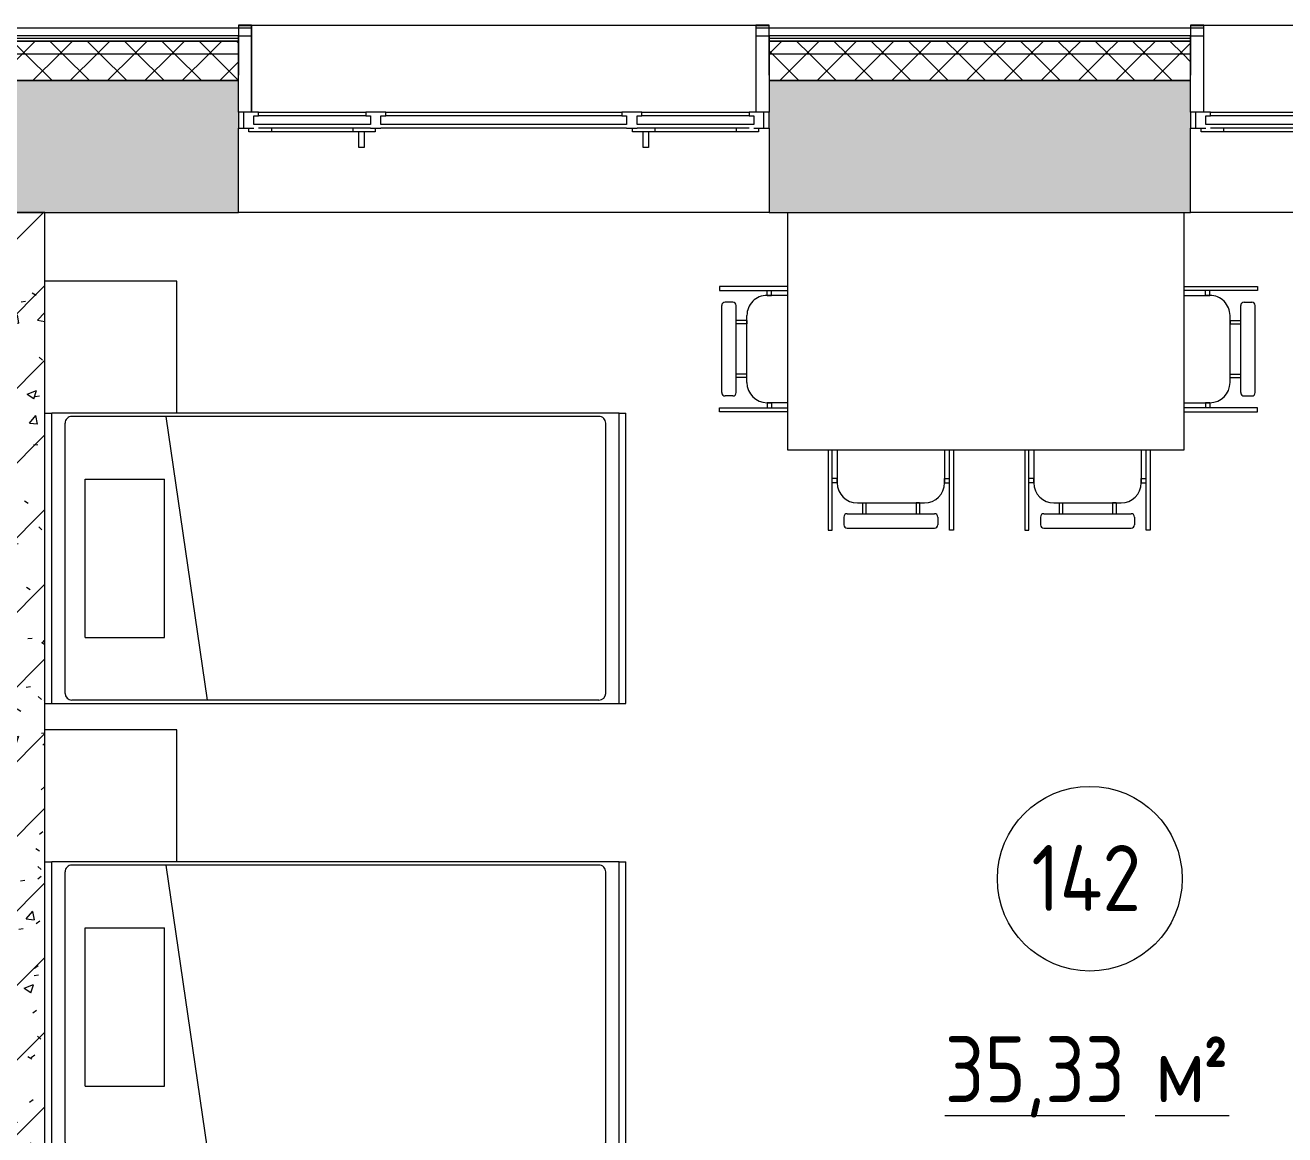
# Model space of a CAD drawing. Header units: millimetres. Extents: x -515342 to 330399, y -224905 to 507333.
# Drawn here: x -283898 to -279127, y -23688 to -19484 of the extents above; entities that cross this region are included whole.
import ezdxf

# ---------------------------------------------------------------- set-up
doc = ezdxf.new("R2010")
doc.units = ezdxf.units.MM
doc.layers.get('0').update_dxf_attribs({"lineweight": 0})
for name, color, linetype, lineweight in [('_ Окна', 7, 'Continuous', 0), ('Витраж', 7, 'Continuous', 0), ('Марки помещений', 7, 'Continuous', 0), ('Мебель', 7, 'Continuous', 0), ('Окна', 7, 'Continuous', 0), ('Стены внутренние', 7, 'Continuous', 0), ('Стены наружные', 7, 'Continuous', 0), ('Стены несущие', 7, 'Continuous', 0), ('Стены отделка', 7, 'Continuous', 0), ('Стены перегородки', 7, 'Continuous', 0), ('Стены штриховка', 7, 'Continuous', 0)]:
    doc.layers.add(name, color=color, linetype=linetype, lineweight=lineweight)
doc.styles.add('GOST Common_1', font='', dxfattribs={"width": 0.9, "height": 250})
doc.styles.add('GOST Common_2', font='', dxfattribs={"width": 0.9, "height": 250})
doc.styles.get('GOST Common_1').set_extended_font_data('GOST Common')
doc.styles.get('GOST Common_2').set_extended_font_data('GOST Common')
pattern_1 = [(45, (0, 0), (-70.71068, 70.71068), []), (135, (0, 0), (-70.71068, -70.71068), [])]

# ---------------------------------------------------------------- blocks, each defined once
blk = doc.blocks.new('Окно_ПВХ_3Створки_1Фрамуга-верх - АР_Окно_ОП_1820_h_х1970_3ст2фр-в-9696728-О_АР_П_1_0_000_План 1 этажа')
at = {"layer": '_ Окна'}
for p, q in [((-929, 130), (-1005, 130)), ((-1005, 130), (-1005, 70)), ((-985, 70), (-985, 130)), ((-947, 84), (-947, 116)), ((-947, 116), (-929, 116)), ((-929, 116), (-929, 130)), ((-523, 116), (-929, 116)), ((-447, 130), (-523, 130)), ((-523, 130), (-523, 116)), ((-523, 116), (-505, 116)), ((-505, 116), (-505, 84)), ((-465, 84), (-465, 116)), ((-465, 116), (-447, 116)), ((-447, 116), (-447, 130)), ((447, 116), (-447, 116)), ((523, 130), (447, 130)), ((447, 130), (447, 116)), ((447, 116), (465, 116)), ((465, 116), (465, 84)), ((505, 84), (505, 116)), ((505, 116), (523, 116)), ((523, 116), (523, 130)), ((929, 116), (523, 116)), ((929, 130), (929, 116)), ((1005, 130), (929, 130)), ((929, 116), (947, 116)), ((947, 116), (947, 84)), ((985, 70), (985, 130)), ((1005, 70), (1005, 130)), ((-1005, 70), (-947, 70)), ((-965, 56), (-965, 70)), ((-880, 56), (-965, 56)), ((-505, 84), (-947, 84)), ((-880, 70), (-880, 56)), ((-572, 70), (-572, 56)), ((-487, 56), (-572, 56)), ((-505, 70), (-465, 70)), ((-487, 70), (-487, 56)), ((465, 84), (-465, 84)), ((465, 70), (505, 70)), ((487, 56), (487, 70)), ((572, 56), (487, 56)), ((947, 84), (505, 84)), ((572, 70), (572, 56)), ((880, 70), (880, 56)), ((965, 56), (880, 56)), ((947, 70), (1005, 70)), ((965, 70), (965, 56))]:
    blk.add_line(p, q, dxfattribs=at)
at = {"layer": 'Окна'}
for p, q in [((-929, 130), (-523, 130)), ((-447, 130), (447, 130)), ((523, 130), (929, 130)), ((-505, 70), (-929, 70)), ((-572, 56), (-880, 56)), ((-548.5, -4), (-548.5, 56)), ((-528.5, 56), (-528.5, -4)), ((465, 70), (-465, 70)), ((929, 70), (505, 70)), ((528.5, -4), (528.5, 56)), ((548.5, 56), (548.5, -4)), ((880, 56), (572, 56)), ((-528.5, -4), (-548.5, -4)), ((548.5, -4), (528.5, -4))]:
    blk.add_line(p, q, dxfattribs=at)
blk = doc.blocks.new('Прямоугольный импост - АР_Откос_Металлический_50х330 Белый Левый-9898761-О_АР_П_1_0_000_План 1 этажа')
at = {"layer": 'Витраж'}
blk.add_line((8064.1, 16115), (9974.1, 16115), dxfattribs=at)
blk = doc.blocks.new('Прямоугольный импост - АР_Откос_Металлический_50х330 Белый Правый-9899492-О_АР_П_1_0_000_План 1 этажа')
at = {"layer": 'Витраж', "lineweight": 18}
for p, q in [((-50, -290), (-50, 40)), ((-50, 40), (0, 40)), ((-1, 39), (-49, 39)), ((-49, 39), (-49, -290)), ((-1, -150), (-1, 39)), ((0, 40), (0, -150)), ((0, -150), (-1, -150))]:
    blk.add_line(p, q, dxfattribs=at)
blk = doc.blocks.new('Прямоугольный импост - АР_Откос_Металлический_50х330 Белый Левый-9898760-О_АР_П_1_0_000_План 1 этажа')
at = {"layer": 'Витраж', "lineweight": 18}
for p, q in [((0, 40), (-50, 40)), ((-50, 40), (-50, -290)), ((-49, -290), (-49, 39)), ((-49, 39), (-1, 39)), ((-1, 39), (-1, -150)), ((0, -150), (0, 40)), ((-1, -150), (0, -150))]:
    blk.add_line(p, q, dxfattribs=at)
blk = doc.blocks.new('Прямоугольный импост - АР_Откос_Металлический_50х330 Коричневый Левый-9899774-О_АР_П_1_0_000_План 1 этажа')
at = {"layer": 'Витраж'}
blk.add_line((4449.2, 16115), (6359.2, 16115), dxfattribs=at)
blk = doc.blocks.new('Прямоугольный импост - АР_Откос_Металлический_50х330 Коричневый Правый-9899919-О_АР_П_1_0_000_План 1 этажа')
at = {"layer": 'Витраж', "lineweight": 18}
for p, q in [((-50, -290), (-50, 40)), ((-50, 40), (0, 40)), ((-1, 39), (-49, 39)), ((-49, 39), (-49, -290)), ((-1, -150), (-1, 39)), ((0, 40), (0, -150)), ((0, -150), (-1, -150))]:
    blk.add_line(p, q, dxfattribs=at)
blk = doc.blocks.new('СД_Люблино_Фасады_rvt-1-О_АР_П_1_0_000_План 1 этажа')
at = {"layer": 'Стены внутренние'}
h = blk.add_hatch(dxfattribs=at)
h.set_pattern_fill('FP_1', color=256, style=0, pattern_type=2)
h.set_pattern_definition([(45, (0, 0), (-224.5064, 224.5064), []), (45, (224.5, 0), (-224.5064, 224.5064), [396.875, -79.375, 3.353, -76.022])])
h.paths.add_polyline_path([(95008.7, 15405), (95268.9, 15405), (95268.9, 15905), (93672.7, 15905), (93672.7, 15405), (94120.4, 15405)])
h.paths.add_polyline_path([(101935, 15405), (101935, 15905), (97278.9, 15905), (97278.9, 15405), (101435, 15405)])
h.paths.add_polyline_path([(91662.7, 15405), (91662.7, 15905), (90062.5, 15905), (90062.5, 15405), (91455.3, 15405)])
h.paths.add_polyline_path([(88052.5, 15405), (88052.5, 15905), (86472.6, 15905), (86472.6, 15405), (87902, 15405)])
h.paths.add_polyline_path([(83460.2, 15405), (84462.6, 15405), (84462.6, 15905), (82935.3, 15905), (82935.3, 15405)])
h.paths.add_polyline_path([(80925.3, 15405), (80925.3, 15905), (79340.3, 15905), (79340.3, 15405), (80795.2, 15405)])
h.paths.add_polyline_path([(72144.8, 15405), (73729.7, 15405), (73729.7, 15905), (72144.8, 15905), (72144.8, 15520.8)])
h.paths.add_polyline_path([(70134.8, 15405), (70134.8, 15905), (68493.6, 15905), (68493.6, 15405), (69731.3, 15405)])
h.paths.add_polyline_path([(76353.4, 15405), (77330.3, 15405), (77330.3, 15905), (75739.7, 15905), (75739.7, 15405)])
h.paths.add_polyline_path([(60500.1, 15405), (62868.6, 15405), (62868.6, 15905), (60500.1, 15905), (60500.1, 15725)])
h.paths.add_polyline_path([(64878.6, 15405), (66483.6, 15405), (66483.6, 15905), (64878.6, 15905), (64878.6, 15520.8)])
h.paths.add_polyline_path([(58090.1, 15405), (58090.1, 15905), (56894.2, 15905), (56894.2, 15405), (57698.2, 15405)])
h.paths.add_polyline_path([(51650.9, 15405), (54484.2, 15405), (54484.2, 15905), (51650.9, 15905)])
h.paths.add_polyline_path([(49990.9, 15405), (49990.9, 15905), (47243.8, 15905), (47243.8, 15405), (49703, 15405)])
h.paths.add_polyline_path([(40819.6, 15405), (41213.8, 15405), (41213.8, 15905), (38819.5, 15905), (38819.5, 15405), (39931.2, 15405)])
h.paths.add_polyline_path([(44833.8, 15405), (44833.8, 15905), (43623.8, 15905), (43623.8, 15405), (44430.3, 15405)])
h.paths.add_polyline_path([(36809.5, 15405), (36809.5, 15905), (35219.5, 15905), (35219.5, 15405), (36406, 15405)])
h.paths.add_polyline_path([(29609.5, 15405), (29609.5, 15905), (28023.1, 15905), (28023.1, 15405), (29271.1, 15405)])
h.paths.add_polyline_path([(31619.5, 15405), (33209.5, 15405), (33209.5, 15905), (31619.5, 15905), (31619.5, 15520.8)])
h.paths.add_polyline_path([(17210.3, 15405), (18800.9, 15405), (18800.9, 15905), (17210.3, 15905), (17210.3, 15725)])
h.paths.add_polyline_path([(20810.9, 15405), (22415.8, 15405), (22415.8, 15905), (20810.9, 15905), (20810.9, 15725)])
h.paths.add_polyline_path([(15200.3, 15405), (15200.3, 15905), (13615.3, 15905), (13615.3, 15405), (15057.5, 15405)])
h.paths.add_polyline_path([(24425.8, 15405), (26013.1, 15405), (26013.1, 15905), (24425.8, 15905), (24425.8, 15520.8)])
h.paths.add_polyline_path([(10024.1, 15405), (11605.3, 15405), (11605.3, 15905), (10024.1, 15905), (10024.1, 15725)])
h.paths.add_polyline_path([(6409.2, 15405), (8014.1, 15405), (8014.1, 15905), (6409.2, 15905), (6409.2, 15725)])
h.paths.add_polyline_path([(4399.2, 15405), (4399.2, 15905), (2875, 15905), (2875, 15405), (4397.3, 15405)])
h.paths.add_polyline_path([(1325, 15405), (1325, 15905), (-305, 15905), (-305, 15405), (843.9, 15405)])
at = {"layer": 'Стены наружные'}
h = blk.add_hatch(dxfattribs=at)
h.set_pattern_fill('FP_10', color=256, style=0, pattern_type=2)
h.set_pattern_definition(pattern_1)
h.paths.add_polyline_path([(102085, 16005), (102085, 16055), (97278.9, 16055), (97278.9, 16005), (102035, 16005)])
h.paths.add_polyline_path([(95268.9, 16005), (95268.9, 16055), (93672.7, 16055), (93672.7, 16005), (95008.7, 16005)])
h.paths.add_polyline_path([(83460.2, 16005), (84462.6, 16005), (84462.6, 16055), (82935.3, 16055), (82935.3, 16005)])
h.paths.add_polyline_path([(86472.6, 16005), (88052.5, 16005), (88052.5, 16055), (86472.6, 16055)])
h.paths.add_polyline_path([(80925.3, 16005), (80925.3, 16055), (79340.3, 16055), (79340.3, 16005), (80795.2, 16005)])
h.paths.add_polyline_path([(90062.5, 16005), (91662.7, 16005), (91662.7, 16055), (90062.5, 16055)])
h.paths.add_polyline_path([(77330.3, 16005), (77330.3, 16055), (75739.7, 16055), (75739.7, 16005), (77241.8, 16005)])
h.paths.add_polyline_path([(51650.9, 16005), (54484.2, 16005), (54484.2, 16055), (51650.9, 16055)])
h.paths.add_polyline_path([(70134.8, 16005), (70134.8, 16055), (68493.6, 16055), (68493.6, 16005), (69246.7, 16005)])
h.paths.add_polyline_path([(61251.5, 16005), (62868.6, 16005), (62868.6, 16055), (60500.1, 16055), (60500.1, 16005)])
h.paths.add_polyline_path([(72144.8, 16005), (73729.7, 16005), (73729.7, 16055), (72144.8, 16055)])
h.paths.add_polyline_path([(57698.2, 16005), (58090.1, 16005), (58090.1, 16055), (56894.2, 16055), (56894.2, 16005)])
h.paths.add_polyline_path([(66483.6, 16005), (66483.6, 16055), (64878.6, 16055), (64878.6, 16005), (65693.3, 16005)])
h.paths.add_polyline_path([(49990.9, 16005), (49990.9, 16055), (47243.8, 16055), (47243.8, 16005), (49703, 16005)])
h.paths.add_polyline_path([(36377.8, 16005), (36809.5, 16005), (36809.5, 16055), (35219.5, 16055), (35219.5, 16005), (35489.5, 16005)])
h.paths.add_polyline_path([(39042.9, 16005), (41213.8, 16005), (41213.8, 16055), (38819.5, 16055), (38819.5, 16005)])
h.paths.add_polyline_path([(44373, 16005), (44833.8, 16005), (44833.8, 16055), (43623.8, 16055), (43623.8, 16005)])
h.paths.add_polyline_path([(29271.1, 16005), (29609.5, 16005), (29609.5, 16055), (28023.1, 16055), (28023.1, 16005), (28382.7, 16005)])
h.paths.add_polyline_path([(24425.8, 16005), (26013.1, 16005), (26013.1, 16055), (24425.8, 16055)])
h.paths.add_polyline_path([(33209.5, 16005), (33209.5, 16055), (31619.5, 16055), (31619.5, 16005), (32824.4, 16005)])
h.paths.add_polyline_path([(11605.3, 16005), (11605.3, 16055), (10024.1, 16055), (10024.1, 16005), (11504.1, 16005)])
h.paths.add_polyline_path([(20810.9, 16005), (22415.8, 16005), (22415.8, 16055), (20810.9, 16055)])
h.paths.add_polyline_path([(18610.9, 16005), (18800.9, 16005), (18800.9, 16055), (17210.3, 16055), (17210.3, 16005), (17722.5, 16005)])
h.paths.add_polyline_path([(15200.3, 16005), (15200.3, 16055), (13615.3, 16055), (13615.3, 16005), (15057.5, 16005)])
h.paths.add_polyline_path([(8014.1, 16005), (8014.1, 16055), (6409.2, 16055), (6409.2, 16005), (7950.7, 16005)])
h.paths.add_polyline_path([(397.7, 16005), (397.7, 16055), (-405, 16055), (-405, 16005), (-44.4, 16005)])
h.paths.add_polyline_path([(4399.2, 16005), (4399.2, 16055), (3897.7, 16055), (3897.7, 16005), (4397.3, 16005)])
h = blk.add_hatch(dxfattribs=at)
h.set_pattern_fill('FP_10', color=256, style=0, pattern_type=2)
h.set_pattern_definition(pattern_1)
h.paths.add_polyline_path([(93672.7, 15905), (95268.9, 15905), (95268.9, 16005), (93672.7, 16005)])
h.paths.add_polyline_path([(102035, 15905), (102035, 16005), (97278.9, 16005), (97278.9, 15905), (101935, 15905)])
h.paths.add_polyline_path([(84348.6, 15905), (84462.6, 15905), (84462.6, 16005), (82935.3, 16005), (82935.3, 15905), (83460.2, 15905)])
h.paths.add_polyline_path([(87013.6, 15905), (88052.5, 15905), (88052.5, 16005), (86472.6, 16005), (86472.6, 15905)])
h.paths.add_polyline_path([(90062.5, 15905), (91662.7, 15905), (91662.7, 16005), (90062.5, 16005)])
h.paths.add_polyline_path([(73688.4, 15905), (73729.7, 15905), (73729.7, 16005), (72144.8, 16005), (72144.8, 15905), (72800.1, 15905)])
h.paths.add_polyline_path([(75739.7, 15905), (77330.3, 15905), (77330.3, 16005), (75739.7, 16005)])
h.paths.add_polyline_path([(79340.3, 15905), (80925.3, 15905), (80925.3, 16005), (79340.3, 16005)])
h.paths.add_polyline_path([(69246.7, 15905), (70134.8, 15905), (70134.8, 16005), (68493.6, 16005), (68493.6, 15905)])
h.paths.add_polyline_path([(62868.6, 15905), (62868.6, 16005), (60500.1, 16005), (60500.1, 15905), (62139.9, 15905)])
h.paths.add_polyline_path([(65693.3, 15905), (66483.6, 15905), (66483.6, 16005), (64878.6, 16005), (64878.6, 15905)])
h.paths.add_polyline_path([(52368.1, 15905), (54484.2, 15905), (54484.2, 16005), (51650.9, 16005), (51650.9, 15905)])
h.paths.add_polyline_path([(58090.1, 15905), (58090.1, 16005), (56894.2, 16005), (56894.2, 15905), (57698.2, 15905)])
h.paths.add_polyline_path([(47926.3, 15905), (49990.9, 15905), (49990.9, 16005), (47243.8, 16005), (47243.8, 15905)])
h.paths.add_polyline_path([(43623.8, 15905), (44833.8, 15905), (44833.8, 16005), (43623.8, 16005)])
h.paths.add_polyline_path([(41213.8, 15905), (41213.8, 16005), (38819.5, 16005), (38819.5, 15905), (40819.6, 15905)])
h.paths.add_polyline_path([(31936.1, 15905), (33209.5, 15905), (33209.5, 16005), (31619.5, 16005), (31619.5, 15905)])
h.paths.add_polyline_path([(36809.5, 15905), (36809.5, 16005), (35219.5, 16005), (35219.5, 15905), (36377.8, 15905)])
h.paths.add_polyline_path([(29609.5, 15905), (29609.5, 16005), (28023.1, 16005), (28023.1, 15905), (29271.1, 15905)])
h.paths.add_polyline_path([(26013.1, 15905), (26013.1, 16005), (24425.8, 16005), (24425.8, 15905), (25717.7, 15905)])
h.paths.add_polyline_path([(20810.9, 15905), (22415.8, 15905), (22415.8, 16005), (20810.9, 16005)])
h.paths.add_polyline_path([(18800.9, 15905), (18800.9, 16005), (17210.3, 16005), (17210.3, 15905), (18610.9, 15905)])
h.paths.add_polyline_path([(15057.5, 15905), (15200.3, 15905), (15200.3, 16005), (13615.3, 16005), (13615.3, 15905)])
h.paths.add_polyline_path([(11504.1, 15905), (11605.3, 15905), (11605.3, 16005), (10024.1, 16005), (10024.1, 15905)])
h.paths.add_polyline_path([(8014.1, 15905), (8014.1, 16005), (6409.2, 16005), (6409.2, 15905), (7950.7, 15905)])
h.paths.add_polyline_path([(-44.4, 15905), (397.7, 15905), (397.7, 16005), (-305, 16005), (-305, 15905)])
h.paths.add_polyline_path([(4399.2, 15905), (4399.2, 16005), (3897.7, 16005), (3897.7, 15905), (4397.3, 15905)])
at = {"layer": 'Стены внутренние'}
for p, q in [((90062.5, 16105), (91662.7, 16105)), ((91663.6, 16105), (91711.7, 16105)), ((93623.6, 16105), (93671.7, 16105)), ((93672.7, 16105), (95268.9, 16105)), ((95269.8, 16105), (95317.9, 16105)), ((91663.4, 16075), (91711.8, 16075)), ((93623.5, 16075), (93671.9, 16075)), ((95269.6, 16075), (95318, 16075)), ((93672.7, 15405), (91662.7, 15405)), ((97278.9, 15405), (95268.9, 15405))]:
    blk.add_line(p, q, dxfattribs=at)
at = {"layer": 'Стены несущие'}
for p, q in [((91662.7, 15905), (90062.5, 15905)), ((90062.5, 15905), (91662.7, 15905)), ((91662.7, 15785), (91662.7, 15905)), ((93672.7, 15905), (93672.7, 15785)), ((95268.9, 15905), (93672.7, 15905)), ((93672.7, 15905), (95268.9, 15905)), ((95268.9, 15785), (95268.9, 15905)), ((91662.7, 15405), (91662.7, 15725)), ((93672.7, 15725), (93672.7, 15405)), ((95268.9, 15405), (95268.9, 15725)), ((90062.5, 15405), (91662.7, 15405)), ((93672.7, 15405), (95268.9, 15405))]:
    blk.add_line(p, q, dxfattribs=at)
at = {"layer": 'Стены отделка', "lineweight": 9}
for p, q in [((91662.7, 16075), (90062.5, 16075)), ((91662.7, 16065), (91662.7, 16075)), ((91662.7, 16055), (91662.7, 16065)), ((91662.7, 16005), (91662.7, 16055)), ((95268.9, 16075), (93672.7, 16075)), ((93672.7, 16075), (93672.7, 16065)), ((93672.7, 16065), (93672.7, 16055)), ((93672.7, 16055), (93672.7, 16005)), ((95268.9, 16065), (95268.9, 16075)), ((95268.9, 16055), (95268.9, 16065)), ((95268.9, 16005), (95268.9, 16055)), ((91662.7, 15905), (91662.7, 16005)), ((93672.7, 16005), (93672.7, 15905)), ((95268.9, 15905), (95268.9, 16005))]:
    blk.add_line(p, q, dxfattribs=at)
at = {"layer": 'Стены штриховка'}
for p, q in [((91662.7, 16065), (90062.5, 16065)), ((91662.7, 16055), (90062.5, 16055)), ((90062.5, 16055), (91662.7, 16055)), ((95268.9, 16065), (93672.7, 16065)), ((95268.9, 16055), (93672.7, 16055)), ((93672.7, 16055), (95268.9, 16055)), ((91662.7, 16005), (90062.5, 16005)), ((95268.9, 16005), (93672.7, 16005))]:
    blk.add_line(p, q, dxfattribs=at)
at = {"layer": 'Витраж', "lineweight": 9, "extrusion": (0, 0, -1)}
for name, p in [('Прямоугольный импост - АР_Откос_Металлический_50х330 Белый Правый-9899492-О_АР_П_1_0_000_План 1 этажа', (-91662.7, 16075)), ('Прямоугольный импост - АР_Откос_Металлический_50х330 Коричневый Правый-9899919-О_АР_П_1_0_000_План 1 этажа', (-95268.9, 16075))]:
    blk.add_blockref(name, p, dxfattribs=at)
at = {"layer": 'Витраж', "lineweight": 9}
for name, p in [('Прямоугольный импост - АР_Откос_Металлический_50х330 Белый Левый-9898761-О_АР_П_1_0_000_План 1 этажа', (83648.5, 0)), ('Прямоугольный импост - АР_Откос_Металлический_50х330 Белый Левый-9898760-О_АР_П_1_0_000_План 1 этажа', (93672.7, 16075)), ('Прямоугольный импост - АР_Откос_Металлический_50х330 Коричневый Левый-9899774-О_АР_П_1_0_000_План 1 этажа', (90869.7, 0))]:
    blk.add_blockref(name, p, dxfattribs=at)
at = {"layer": 'Окна', "lineweight": 9}
for p in [(92667.7, 15655), (96273.9, 15655)]:
    blk.add_blockref('Окно_ПВХ_3Створки_1Фрамуга-верх - АР_Окно_ОП_1820_h_х1970_3ст2фр-в-9696728-О_АР_П_1_0_000_План 1 этажа', p, dxfattribs=at)
blk = doc.blocks.new('Кровать-Больница - 1100 x 2200 мм-V3-О_АР_П_1_0_000_План 1 этажа')
at = {"layer": 'Мебель'}
for p, q in [((-141.5, 709), (-141.5, 683.6)), ((-141.5, 683.6), (-141.5, -1465.6)), ((-141.5, 683.6), (958.5, 683.6)), ((958.5, 709), (958.5, 683.6)), ((958.5, -1465.6), (958.5, 683.6)), ((-103.4, 632.8), (920.4, 632.8)), ((-128.8, -1389.4), (-128.8, 607.4)), ((945.8, -1389.4), (945.8, 607.4)), ((108.5, 556.6), (108.5, 256.6)), ((108.5, 556.6), (708.5, 556.6)), ((708.5, 556.6), (708.5, 256.6)), ((945.8, 251.8), (-128.8, 95.1)), ((108.5, 256.6), (708.5, 256.6)), ((-103.4, -1414.8), (920.4, -1414.8)), ((-141.5, -1465.6), (-141.5, -1491)), ((-141.5, -1465.6), (958.5, -1465.6)), ((958.5, -1465.6), (958.5, -1491)), ((-141.5, -1491), (958.5, -1491))]:
    blk.add_line(p, q, dxfattribs=at)
for centre, start, end in [((-103.4, 607.4), 90, 180), ((920.4, 607.4), 0, 90), ((-103.4, -1389.4), 180, 270), ((920.4, -1389.4), 270, 0)]:
    blk.add_arc(centre, 25.4, start, end, dxfattribs=at)
blk = doc.blocks.new('Прикроватная тумба - Прикроватная тумба-V5-О_АР_П_1_0_000_План 1 этажа')
at = {"layer": 'Мебель'}
for p, q in [((0, 0), (0, -500)), ((0, -500), (500, -500))]:
    blk.add_line(p, q, dxfattribs=at)
blk = doc.blocks.new('Кровать-Больница - 1100 x 2200 мм-V6-О_АР_П_1_0_000_План 1 этажа')
at = {"layer": 'Мебель'}
for p, q in [((-141.5, 683.6), (958.5, 683.6)), ((958.5, 709), (958.5, 683.6)), ((958.5, -1465.6), (958.5, 683.6)), ((-103.4, 632.8), (920.4, 632.8)), ((-128.8, -1389.4), (-128.8, 607.4)), ((945.8, -1389.4), (945.8, 607.4)), ((108.5, 556.6), (108.5, 256.6)), ((108.5, 556.6), (708.5, 556.6)), ((708.5, 556.6), (708.5, 256.6)), ((945.8, 251.8), (-128.8, 95.1)), ((108.5, 256.6), (708.5, 256.6)), ((-103.4, -1414.8), (920.4, -1414.8)), ((-141.5, -1465.6), (958.5, -1465.6)), ((958.5, -1465.6), (958.5, -1491)), ((-141.5, -1491), (958.5, -1491))]:
    blk.add_line(p, q, dxfattribs=at)
for centre, start, end in [((-103.4, 607.4), 90, 180), ((920.4, 607.4), 0, 90), ((-103.4, -1389.4), 180, 270), ((920.4, -1389.4), 270, 0)]:
    blk.add_arc(centre, 25.4, start, end, dxfattribs=at)
blk = doc.blocks.new('Стол-Прямоугольный - 1500х900 мм-V19-О_АР_П_1_0_000_План 1 этажа')
at = {"layer": 'Мебель'}
for p, q in [((-750, 450), (750, 450)), ((-750, -450), (-750, 450)), ((750, 450), (750, -450))]:
    blk.add_line(p, q, dxfattribs=at)
blk = doc.blocks.new('Стул-Штабель - Стул-Штабель-8767036-О_АР_П_1_0_000_План 1 этажа')
at = {"layer": 'Мебель'}
for p, q in [((-416.6, -124.4), (-416.6, 134.5)), ((-416.6, 134.5), (-401.3, 134.5)), ((-401.3, 134.5), (-401.3, -124.4)), ((-356.8, 84.1), (-356.8, 113.6)), ((-344.1, 126.3), (-13.9, 126.3)), ((-1.2, 84.1), (-1.2, 113.6)), ((43.2, 134.5), (43.2, -124.4)), ((58.6, 134.5), (43.2, 134.5)), ((58.6, -124.4), (58.6, 134.5)), ((-344.1, 71.4), (-13.9, 71.4)), ((-286.9, 30.8), (-286.9, 71.4)), ((-274.2, 30.8), (-274.2, 71.4)), ((-83.8, 30.8), (-83.8, 71.4)), ((-71.1, 30.8), (-71.1, 71.4)), ((-306, 30.8), (-52, 30.8)), ((-286.9, 30.8), (-274.2, 30.8)), ((-71.1, 30.8), (-83.8, 30.8)), ((-401.3, -45.4), (-401.3, -62.4)), ((-382.2, -45.4), (-401.3, -45.4)), ((-382.2, -45.4), (-382.2, -62.4)), ((-382.2, -124.4), (-382.2, -45.4)), ((24.2, -45.4), (24.2, -62.4)), ((24.2, -45.4), (43.2, -45.4)), ((24.2, -124.4), (24.2, -45.4)), ((43.2, -45.4), (43.2, -62.4)), ((-382.2, -62.4), (-401.3, -62.4)), ((24.2, -62.4), (43.2, -62.4))]:
    blk.add_line(p, q, dxfattribs=at)
for centre, radius, start, end in [((-344.1, 113.6), 12.7, 90, 180), ((-13.9, 113.6), 12.7, 360, 90), ((-344.1, 84.1), 12.7, 180, 270), ((-13.9, 84.1), 12.7, 270, 0), ((-306, -45.4), 76.2, 90, 180), ((-52, -45.4), 76.2, 360, 90)]:
    blk.add_arc(centre, radius, start, end, dxfattribs=at)
blk = doc.blocks.new('Стул-Штабель - Стул-Штабель-8766705-О_АР_П_1_0_000_План 1 этажа')
at = {"layer": 'Мебель'}
for p, q in [((-416.6, 143.8), (-416.6, -134.5)), ((-401.3, -134.5), (-401.3, 143.8)), ((-382.2, 143.8), (-382.2, 45.4)), ((24.2, 143.8), (24.2, 45.4)), ((43.2, -134.5), (43.2, 143.8)), ((58.6, 143.8), (58.6, -134.5)), ((-401.3, 45.4), (-401.3, 62.4)), ((-382.2, 62.4), (-401.3, 62.4)), ((-382.2, 45.4), (-382.2, 62.4)), ((24.2, 62.4), (43.2, 62.4)), ((24.2, 45.4), (24.2, 62.4)), ((43.2, 45.4), (43.2, 62.4)), ((-382.2, 45.4), (-401.3, 45.4)), ((24.2, 45.4), (43.2, 45.4)), ((-306, -30.8), (-52, -30.8)), ((-286.9, -30.8), (-286.9, -71.4)), ((-286.9, -30.8), (-274.2, -30.8)), ((-274.2, -30.8), (-274.2, -71.4)), ((-83.8, -30.8), (-83.8, -71.4)), ((-71.1, -30.8), (-83.8, -30.8)), ((-71.1, -30.8), (-71.1, -71.4)), ((-356.8, -84.1), (-356.8, -113.6)), ((-344.1, -71.4), (-13.9, -71.4)), ((-1.2, -84.1), (-1.2, -113.6)), ((-416.6, -134.5), (-401.3, -134.5)), ((-344.1, -126.3), (-13.9, -126.3)), ((58.6, -134.5), (43.2, -134.5))]:
    blk.add_line(p, q, dxfattribs=at)
for centre, radius, start, end in [((-306, 45.4), 76.2, 180, 270), ((-52, 45.4), 76.2, 270, 0), ((-344.1, -84.1), 12.7, 90, 180), ((-13.9, -84.1), 12.7, 360, 90), ((-344.1, -113.6), 12.7, 180, 270), ((-13.9, -113.6), 12.7, 270, 0)]:
    blk.add_arc(centre, radius, start, end, dxfattribs=at)
blk = doc.blocks.new('Стул-Штабель - Стул-Штабель-V18-О_АР_П_1_0_000_План 1 этажа')
at = {"layer": 'Мебель'}
for p, q in [((-416.6, 169.6), (-416.6, -134.5)), ((-401.3, -134.5), (-401.3, 169.6)), ((-382.2, 169.6), (-382.2, 45.4)), ((24.2, 169.6), (24.2, 45.4)), ((43.2, -134.5), (43.2, 169.6)), ((58.6, 169.6), (58.6, -134.5)), ((-401.3, 45.4), (-401.3, 62.4)), ((-382.2, 62.4), (-401.3, 62.4)), ((-382.2, 45.4), (-382.2, 62.4)), ((24.2, 62.4), (43.2, 62.4)), ((24.2, 45.4), (24.2, 62.4)), ((43.2, 45.4), (43.2, 62.4)), ((-382.2, 45.4), (-401.3, 45.4)), ((24.2, 45.4), (43.2, 45.4)), ((-306, -30.8), (-52, -30.8)), ((-286.9, -30.8), (-286.9, -71.4)), ((-286.9, -30.8), (-274.2, -30.8)), ((-274.2, -30.8), (-274.2, -71.4)), ((-83.8, -30.8), (-83.8, -71.4)), ((-71.1, -30.8), (-83.8, -30.8)), ((-71.1, -30.8), (-71.1, -71.4)), ((-356.8, -84.1), (-356.8, -113.6)), ((-344.1, -71.4), (-13.9, -71.4)), ((-1.2, -84.1), (-1.2, -113.6)), ((-416.6, -134.5), (-401.3, -134.5)), ((-344.1, -126.3), (-13.9, -126.3)), ((58.6, -134.5), (43.2, -134.5))]:
    blk.add_line(p, q, dxfattribs=at)
for centre, radius, start, end in [((-306, 45.4), 76.2, 180, 270), ((-52, 45.4), 76.2, 270, 0), ((-344.1, -84.1), 12.7, 90, 180), ((-13.9, -84.1), 12.7, 360, 90), ((-344.1, -113.6), 12.7, 180, 270), ((-13.9, -113.6), 12.7, 270, 0)]:
    blk.add_arc(centre, radius, start, end, dxfattribs=at)
blk = doc.blocks.new('ASVP_Марка_Помещение_ДваЗначения - Номер Площадь-685795-О_АР_П_1_0_000_План 1 этажа')
at = {"layer": 'Марки помещений'}
blk.add_circle((0, 0), 3.5, dxfattribs=at)

msp = doc.modelspace()

# ---------------------------------------------------------------- hatches: boundary and pattern name
at = {"layer": 'Стены внутренние'}
h = msp.add_hatch(dxfattribs=at)
h.set_pattern_fill('FP_3', color=256, style=0, pattern_type=2)
h.set_pattern_definition([(45, (-374753.14, -35598.53), (-141.42136, 141.42136), [])])
h.paths.add_polyline_path([(-283823.1427, -26203.5295), (-283823.1427, -20193.5295), (-283973.1427, -20193.5295), (-283973.1427, -26203.5295)])
h = msp.add_hatch(dxfattribs=at)
h.set_pattern_fill('FP_4', color=256, style=0, pattern_type=2)
h.set_pattern_definition([(50, (-374753.14, -35598.53), (364.3679, -31.8783), [38.1, -419.1]), (355, (-374753.14, -35598.53), (-70.4859, 382.1133), [30.48, -335.28]), (100.451, (-374722.78, -35601.2), (293.885, 350.2334), [32.38, -356.18]), (46.184, (-374753.14, -35496.93), (542.1585, -84.0858), [57.15, -628.65]), (96.636, (-374707.96, -35503.94), (474.805, 494.8554), [48.57, -534.27]), (351.184, (-374753.14, -35496.93), (474.8102, 494.85), [45.72, -502.92]), (21, (-374702.34, -35522.33), (303.2285, -204.5305), [38.1, -419.1]), (326, (-374702.34, -35522.33), (123.6039, 368.376), [30.48, -335.28]), (71.451, (-374677.07, -35539.37), (426.8341, 163.8427), [32.38, -356.18]), (37.5, (-374753.14, -35598.53), (6.17665, 169.11015), [16.764, -314.452, 16.764, -323.596, -336.55]), (37.5, (-374753.14, -35598.53), (6.17665, 169.11015), [-671.576, 16.764, -319.786]), (7.5, (-374753.14, -35598.53), (133.63888, 200.3615), [16.764, -177.292, 16.764, -306.832, -128.27]), (7.5, (-374753.14, -35598.53), (133.63888, 200.3615), [-517.652, 16.764, -111.506]), (327.5, (-374866.43, -35598.53), (271.18182, -11.45836), [16.764, -110.236, 16.764, -379.476, -525.78]), (327.5, (-374866.43, -35598.53), (271.18182, -11.45836), [-523.24, 16.764, -509.016]), (317.5, (-374917.23, -35598.53), (296.2585, 50.85285), [16.764, -148.336, 16.764, -246.38, -373.38]), (317.5, (-374917.23, -35598.53), (296.2585, 50.85285), [-428.244, 16.764, -356.616])])
h.paths.add_polyline_path([(-283823.1427, -26203.5295), (-283823.1427, -20193.5295), (-283973.1427, -20193.5295), (-283973.1427, -26203.5295)])

# ---------------------------------------------------------------- linework, layer by layer
at = {"layer": 'Стены перегородки'}
for p, q in [((-283823.1427, -20193.5295), (-283973.1427, -20193.5295)), ((-283823.1427, -23753.5295), (-283823.1427, -20193.5295))]:
    msp.add_line(p, q, dxfattribs=at)

# ---------------------------------------------------------------- block references
msp.add_blockref('СД_Люблино_Фасады_rvt-1-О_АР_П_1_0_000_План 1 этажа', (-374753.1427, -35598.5295))
at = {"layer": 'Марки помещений', "xscale": 99.99999999999993, "yscale": 99.99999999999993, "zscale": 99.99999999999993}
msp.add_blockref('ASVP_Марка_Помещение_ДваЗначения - Номер Площадь-685795-О_АР_П_1_0_000_План 1 этажа', (-279865.809, -22717.7642), dxfattribs=at)
at = {"layer": 'Мебель'}
for name, p, rotation in [('Стол-Прямоугольный - 1500х900 мм-V19-О_АР_П_1_0_000_План 1 этажа', (-280259.2408, -20643.5295), 180), ('Прикроватная тумба - Прикроватная тумба-V5-О_АР_П_1_0_000_План 1 этажа', (-283323.1427, -20953.5295), 180), ('Стул-Штабель - Стул-Штабель-8767036-О_АР_П_1_0_000_План 1 этажа', (-281133.6834, -20531.7911), 89.99999999999972), ('Стул-Штабель - Стул-Штабель-8766705-О_АР_П_1_0_000_План 1 этажа', (-279365.4175, -20531.7911), 89.99999999999993), ('Кровать-Больница - 1100 x 2200 мм-V3-О_АР_П_1_0_000_План 1 этажа', (-283114.1361, -21912.0115), 89.99999999999993), ('Прикроватная тумба - Прикроватная тумба-V5-О_АР_П_1_0_000_План 1 этажа', (-283323.1427, -22653.5295), 180), ('Кровать-Больница - 1100 x 2200 мм-V6-О_АР_П_1_0_000_План 1 этажа', (-283114.1361, -23612.0115), 89.99999999999993)]:
    msp.add_blockref(name, p, dxfattribs=dict(at, rotation=rotation))
for p in [(-280440.0998, -21263.1565), (-279695.2998, -21263.1565)]:
    msp.add_blockref('Стул-Штабель - Стул-Штабель-V18-О_АР_П_1_0_000_План 1 этажа', p, dxfattribs=at)

# ---------------------------------------------------------------- texts
at = {"layer": 'Марки помещений', "char_height": 250, "attachment_point": 1}
for s, insert, width, style in [('142', (-280086.7662, -22590.0392), 548.35425, 'GOST Common_1'), ('\\L35,33 ', (-280415.2524, -23314.5696), 966.835125, 'GOST Common_1'), ('\\L\\fGOST Common|b0|i0|c238|p34|;\\W.9;\\L²', (-279438.9399, -23314.5696), 165.949312, 'GOST Common_2'), ('\\L\\fGOST Common|b0|i0|c204|p34|;\\W.9;\\Lм', (-279617.5337, -23314.5696), 216.455625, 'GOST Common_1')]:
    msp.add_mtext(s, dxfattribs=dict(at, insert=insert, width=width, style=style))

doc.saveas('drawing.dxf')
